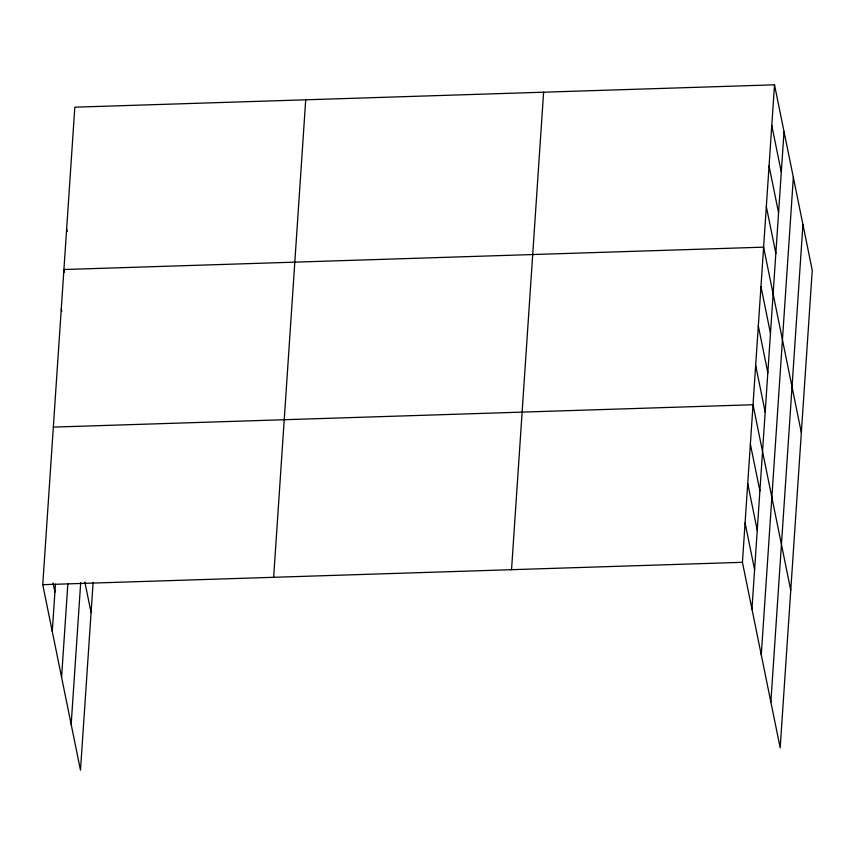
<?xml version="1.0" encoding="UTF-8"?>
<svg xmlns="http://www.w3.org/2000/svg" width="855" height="855" viewBox="0 0 855 855"><rect width="100%" height="100%" fill="white"/><g stroke="black" fill="none" stroke-linecap="round" stroke-linejoin="round"><path stroke-width="1.28" d="M93.11 582.415L80.488 770.184L42.75 584.681L74.823 107.185L774.512 84.816L812.25 270.319L780.177 747.815L742.439 562.312L774.512 84.816M52.273 631.46L55.447 584.189M61.581 677.235L67.844 584.008M71.179 724.409L80.701 582.586M273.643 577.296L305.716 99.8M511.536 569.687L543.609 92.19M751.951 609.091L784.024 131.595M761.271 654.866L793.344 177.37M770.857 702.041L802.931 224.544M53.331 427.105L753.02 404.736L790.757 590.249M42.75 584.681L742.439 562.312M771.776 125.396L781.299 172.176M769.051 165.988L778.574 212.767M766.326 206.579L775.848 253.358M801.349 432.673L763.601 247.159L63.922 269.528L64.446 272.125M760.961 286.553L770.473 333.332M758.31 325.947L767.833 372.727M755.66 365.341L765.182 412.121M750.369 444.13L759.892 490.909M747.73 483.524L757.241 530.303M745.079 522.918L754.602 569.697M66.647 228.948L67.171 231.545M61.271 308.922L61.806 311.519M84.869 582.095L91.079 612.618M53.063 582.971L54.912 592.066"/></g></svg>
